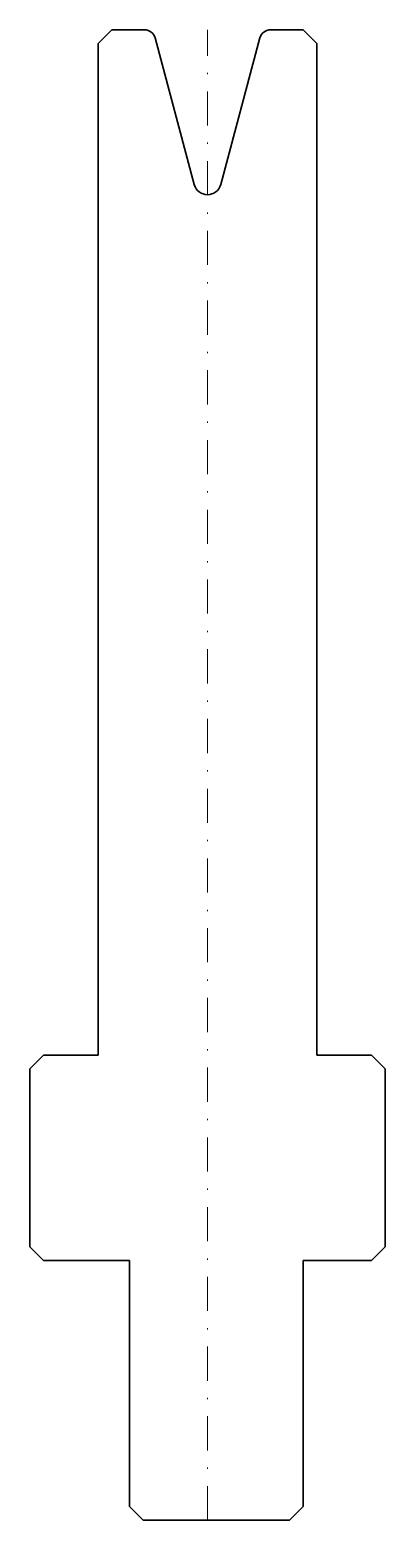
# Model space of a CAD drawing. Header units: millimetres. Extents: x -13 to 13, y -109 to 0.
import ezdxf

# ---------------------------------------------------------------- set-up
doc = ezdxf.new("R2010")
doc.units = ezdxf.units.MM
doc.header["$LTSCALE"] = 5
doc.linetypes.add('AUSGEZOGEN', pattern=[0])
doc.linetypes.add('DASHDOT', pattern=[1, 0.5, -0.25, 0, -0.25])
doc.layers.add('2', color=7, linetype='Continuous')

msp = doc.modelspace()

# ---------------------------------------------------------------- linework, layer by layer
at = {"layer": '2', "color": 7, "linetype": 'AUSGEZOGEN', "lineweight": 35}
for p, q in [((-8, -1), (-7, 0)), ((-7, 0), (-4.61, 0)), ((4.61, 0), (7, 0)), ((7, 0), (8, -1)), ((-8, -75), (-8, -1)), ((-3.84, -0.59), (-0.97, -11.32)), ((0.97, -11.32), (3.84, -0.59)), ((8, -1), (8, -75)), ((-13, -76), (-12, -75)), ((-12, -75), (-8, -75)), ((8, -75), (12, -75)), ((12, -75), (13, -76)), ((-13, -89), (-13, -76)), ((13, -76), (13, -89)), ((-12, -90), (-13, -89)), ((13, -89), (12, -90)), ((-5.7, -90), (-12, -90)), ((-5.7, -108), (-5.7, -90)), ((12, -90), (7, -90)), ((7, -90), (7, -108)), ((-4.7, -109), (-5.7, -108)), ((6, -109), (-4.7, -109)), ((7, -108), (6, -109))]:
    msp.add_line(p, q, dxfattribs=at)
at = {"layer": '2', "color": 7, "linetype": 'DASHDOT', "lineweight": 18}
msp.add_line((0, -109), (0, 0), dxfattribs=at)
at = {"layer": '2', "color": 7, "linetype": 'AUSGEZOGEN', "lineweight": 35}
for centre, radius, start, end in [((4.61, -0.8), 0.8, 90, 165), ((-4.61, -0.8), 0.8, 15, 90), ((0, -11.06), 1, 195, 345)]:
    msp.add_arc(centre, radius, start, end, dxfattribs=at)

doc.saveas('drawing.dxf')
